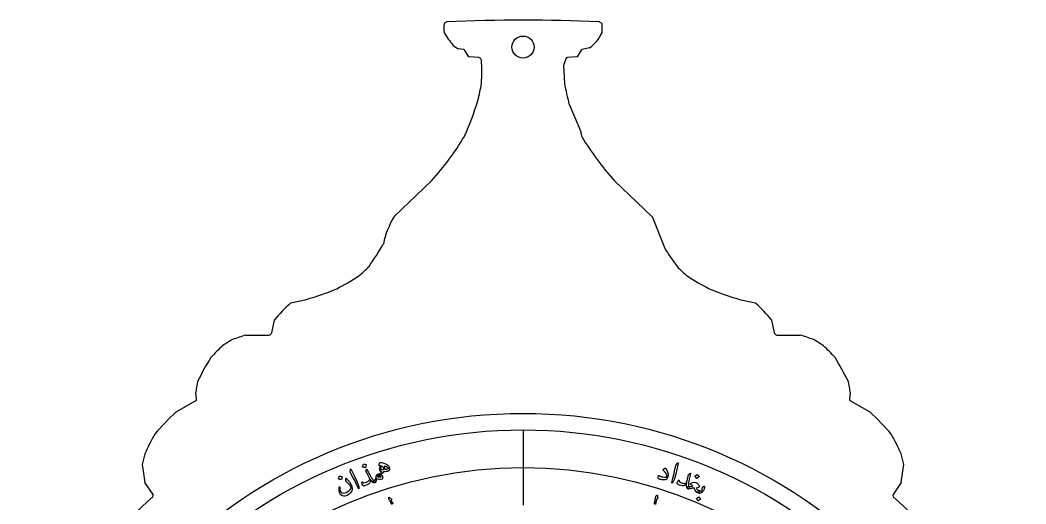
# Model space of a CAD drawing. Header units: millimetres. Extents: x -45 to 45, y -45 to 73.
# Drawn here: x -41 to 41, y 33.6 to 73.1 of the extents above; entities that cross this region are included whole.
import ezdxf

# ---------------------------------------------------------------- set-up
doc = ezdxf.new("R2010")
doc.units = ezdxf.units.MM
for name, color, linetype in [('CUT_INNER', 6, 'Continuous'), ('CUT_OUTER', 1, 'Continuous'), ('ENGRAVE', 7, 'Continuous'), ('ENGRAVE_FINE', 8, 'Continuous'), ('GUIDE', 3, 'Continuous'), ('TEXT', 5, 'Continuous')]:
    doc.layers.add(name, color=color, linetype=linetype)

msp = doc.modelspace()

# ---------------------------------------------------------------- linework, layer by layer
at = {"layer": 'CUT_INNER'}
msp.add_circle((0, 70.8802), 0.9, dxfattribs=at)
at = {"layer": 'CUT_OUTER'}
for points in [[(-4.8359, 70.6837), (-5.2729, 70.7458), (-5.2762, 70.7464)], [(-3.5842, 70.0232), (-4.3989, 70.0912), (-4.4027, 70.0917), (-4.4049, 70.0948), (-4.7299, 70.6147)], [(4.7349, 70.6205), (4.4062, 70.0948), (4.404, 70.0917), (4.4003, 70.0912), (3.6253, 70.0265)], [(5.4233, 70.8194), (5.4197, 70.8184), (4.8296, 70.6875)], [(-3.4278, 69.9168), (-3.4905, 69.9797)], [(3.4974, 69.9297), (3.3233, 69.4653)], [(3.3139, 69.4055), (3.3848, 67.9202), (3.3859, 67.9078)], [(3.7501, 66.2339), (3.7552, 66.2203), (4.6935, 64.0545), (4.695, 64.0502), (4.6961, 64.0458), (4.7631, 63.6442)], [(-4.7758, 63.5996), (-4.7676, 63.6138)], [(-10.5168, 57.0626), (-10.5146, 57.0649), (-7.4674, 59.9672), (-7.4538, 59.9821)], [(7.4688, 59.9672), (10.5154, 57.0655), (10.5181, 57.0626), (10.5198, 57.059), (11.5318, 54.5297), (11.5383, 54.5156)], [(-11.3945, 54.8011), (-11.3889, 54.813), (-11.3844, 54.8254)], [(-12.5603, 52.9825), (-12.5519, 52.9925)], [(-18.9602, 50.002), (-18.9567, 50.003), (-17.6587, 50.2914)], [(17.6601, 50.2914), (18.958, 50.003), (18.9616, 50.002)], [(-20.4801, 47.572), (-20.2709, 48.6159), (-20.2701, 48.6193)], [(20.2715, 48.6193), (20.2723, 48.6159), (20.4814, 47.572)], [(-22.5994, 47.3816), (-22.5954, 47.3819), (-20.6966, 47.3819)], [(-20.5903, 47.4259), (-20.5209, 47.4956)], [(20.5223, 47.4956), (20.5917, 47.4259)], [(20.6979, 47.3819), (22.5968, 47.3819), (22.6008, 47.3816)], [(-26.6136, 42.1671), (-26.6752, 42.72), (-26.6754, 42.7235)], [(26.6767, 42.7234), (26.6765, 42.72), (26.615, 42.1671)], [(-28.277, 41.1222), (-28.2739, 41.1241), (-26.6889, 42.02)], [(26.6902, 42.02), (28.2753, 41.1241), (28.2783, 41.1222)], [(-30.1647, 34.3829), (-30.8223, 35.3688), (-30.8243, 35.3723)], [(30.8257, 35.3723), (30.8236, 35.3688), (30.166, 34.3829)]]:
    msp.add_lwpolyline(points, dxfattribs=at)
for centre, radius, start, end in [((0.0007, -53.7301), 126.8128, 87.187133, 92.812867), ((0.5603, 72.4207), 7.0104, 177.027408, 182.975878), ((-4.8692, 70.668), 2.6359, 120.891915, 126.596377), ((4.87, 70.6672), 2.6369, 53.40476, 59.106948), ((-0.9305, 72.4202), 7.3815, 357.177402, 2.826716), ((5.1063, 79.5303), 13.7545, 212.912236, 218.130386), ((-1.8163, 76.5135), 9.3842, 326.461394, 331.645844), ((-2.232, 75.7884), 5.8897, 233.76835, 238.877336), ((-4.8571, 70.5352), 0.15, 32.013343, 81.905331), ((4.8621, 70.541), 0.15, 102.507973, 147.986657), ((0.8441, 76.6411), 7.4069, 308.187435, 314.174212), ((-3.5967, 69.8737), 0.15, 44.911444, 85.22903), ((-3.534, 69.8109), 0.15, 5.613931, 44.911444), ((-21.7174, 68.8675), 18.3577, 357.003324, 2.991464), ((3.6378, 69.8771), 0.15, 94.77097, 159.45366), ((3.4638, 69.4126), 0.15, 159.45366, 182.730318), ((-21.5354, 71.0022), 18.4125, 345.926633, 350.324833), ((23.4645, 71.4001), 20.3801, 189.86697, 194.684282), ((-30.8733, 75.0672), 28.5077, 336.311278, 342.563594), ((-24.5232, 75.4184), 23.014, 317.876267, 329.099582), ((4.911, 63.6689), 0.15, 189.471891, 213.02698), ((24.4567, 75.3655), 22.9281, 210.91117, 222.189908), ((-3.9315, 53.2221), 7.6234, 149.749296, 167.859414), ((-32.7276, 67.1785), 24.6638, 324.88797, 329.877666), ((26.6134, 63.4623), 17.5301, 210.68798, 216.694264), ((-20.3683, 60.6338), 10.932, 309.403331, 315.580935), ((19.548, 59.7354), 9.7164, 223.987471, 230.977149), ((-24.9929, 69.9958), 21.2341, 297.537773, 302.996726), ((23.775, 67.9066), 18.8182, 236.652545, 242.812956), ((-23.6363, 71.1921), 21.7387, 285.960355, 292.904581), ((25.6079, 76.777), 27.6524, 247.838594, 253.296471), ((-4.8571, 35.3303), 20.3508, 133.867938, 139.23238), ((5.6806, 36.1092), 19.2196, 40.609634, 46.290049), ((-20.6271, 47.6015), 0.15, 315.088556, 348.671901), ((20.6285, 47.6015), 0.15, 191.328099, 224.911444), ((-19.4362, 39.4548), 8.6783, 119.363277, 125.632475), ((-18.7001, 33.8438), 14.0882, 106.068022, 110.750477), ((-20.6966, 47.5319), 0.15, 270, 315.088556), ((20.6979, 47.5319), 0.15, 224.911444, 270), ((19.7721, 37.0699), 10.6927, 68.491757, 74.660045), ((19.9583, 40.2667), 7.7152, 53.998356, 61.053715), ((-14.7225, 35.7919), 14.5011, 132.353719, 137.640826), ((16.3389, 37.4071), 12.2199, 41.865115, 48.140206), ((-8.7953, 35.0299), 19.6955, 147.671691, 154.216559), ((4.6724, 32.7385), 24.4072, 26.415641, 31.696003), ((-17.0846, 41.5753), 9.6593, 167.919625, 173.173312), ((18.9809, 41.8908), 7.7408, 6.174802, 12.732), ((-26.7627, 42.1505), 0.15, 299.473859, 6.353158), ((26.764, 42.1505), 0.15, 173.646842, 240.526141), ((-11.0725, 22.8588), 25.0908, 133.289843, 139.052523), ((10.4617, 22.2711), 25.9383, 41.041701, 46.615933), ((-15.8312, 31.2058), 16.3398, 150.296115, 156.576049), ((14.5376, 30.5584), 17.7855, 23.679415, 29.448421), ((-22.1112, 35.0598), 9.1048, 163.134209, 168.801685), ((22.9883, 35.2787), 8.2033, 10.886605, 17.177502), ((-17.7244, 38.0809), 13.377, 185.374294, 191.681981), ((16.2019, 38.3094), 14.9158, 348.643663, 354.300061), ((-5.9613, 6.6445), 36.6833, 131.323044, 146.560458), ((-30.2895, 34.2996), 0.15, 315.003768, 33.700966), ((30.2908, 34.2996), 0.15, 146.299034, 224.996232), ((5.9574, 6.6393), 36.6907, 33.42987, 48.676215)]:
    msp.add_arc(centre, radius, start, end, dxfattribs=at)
at = {"layer": 'ENGRAVE'}
msp.add_circle((0, 0), 39.65, dxfattribs=at)
at = {"layer": 'ENGRAVE_FINE'}
msp.add_lwpolyline([(0, 39.65), (0, 33.5042)], dxfattribs=at)
msp.add_circle((0, 0), 36.5771, dxfattribs=at)
at = {"layer": 'GUIDE'}
msp.add_circle((0, 0), 41, dxfattribs=at)
at = {"layer": 'TEXT'}
for points in [[(-11.6272, 36.9885), (-11.6164, 36.9911), (-11.6034, 36.9928), (-11.5882, 36.9934), (-11.5709, 36.9931), (-11.5514, 36.9917), (-11.5297, 36.989), (-11.5058, 36.985), (-11.4796, 36.9797), (-11.3375, 36.9412), (-11.2129, 36.8918), (-11.1058, 36.8315), (-11.0161, 36.7607), (-10.9692, 36.71), (-10.933, 36.6597), (-10.9076, 36.6098), (-10.8928, 36.5603), (-10.8832, 36.4843), (-10.8843, 36.4194), (-10.8962, 36.3657), (-10.9189, 36.323), (-10.926, 36.314), (-10.9349, 36.3065), (-10.9454, 36.3004), (-10.9578, 36.2957), (-10.998, 36.2844), (-11.0418, 36.2738), (-11.0892, 36.2638), (-11.1403, 36.2544), (-11.1951, 36.2456), (-11.2535, 36.2374), (-11.3155, 36.2298), (-11.3812, 36.2227), (-11.4315, 36.1486), (-11.4889, 36.0813), (-11.5535, 36.0206), (-11.6254, 35.9666), (-11.6629, 35.9492), (-11.7039, 35.9438), (-11.7486, 35.9502), (-11.7969, 35.9686), (-11.8268, 35.9841), (-11.8456, 35.9986), (-11.8532, 36.0122), (-11.8496, 36.0249), (-11.8467, 36.0282), (-11.8437, 36.0311), (-11.8406, 36.0335), (-11.8373, 36.0355), (-11.8339, 36.0372), (-11.8304, 36.0388), (-11.8269, 36.0401), (-11.8234, 36.0414), (-11.7158, 36.0775), (-11.6274, 36.1195), (-11.5579, 36.1677), (-11.5074, 36.2222), (-11.512, 36.2224), (-11.5179, 36.2231), (-11.5251, 36.2242), (-11.5335, 36.2256), (-11.5432, 36.2274), (-11.5541, 36.2292), (-11.5662, 36.2312), (-11.5795, 36.2333), (-11.6214, 36.2543), (-11.6504, 36.2958), (-11.6665, 36.3579), (-11.6696, 36.4405), (-11.6609, 36.5267), (-11.6426, 36.6018), (-11.6147, 36.6659), (-11.5771, 36.7189), (-11.6055, 36.7263), (-11.6324, 36.725), (-11.6579, 36.7149), (-11.682, 36.6961), (-11.6873, 36.6918), (-11.6934, 36.6899), (-11.7002, 36.6903), (-11.7078, 36.6931), (-11.7228, 36.711), (-11.7297, 36.7451), (-11.7284, 36.7957), (-11.7189, 36.8626), (-11.7063, 36.909), (-11.6868, 36.9455), (-11.6604, 36.972), (-11.6272, 36.9885)], [(12.5952, 36.9263), (12.6335, 36.9621), (12.6575, 36.971), (12.6673, 36.9532), (12.6627, 36.9085), (12.5193, 36.3107), (12.4294, 35.9443), (12.3385, 35.6582), (12.2474, 35.4522), (12.1563, 35.326), (12.1446, 35.3172), (12.1356, 35.3133), (12.1293, 35.3145), (12.1258, 35.3207), (12.1241, 35.329), (12.1242, 35.3391), (12.1263, 35.3507), (12.1302, 35.3641), (12.1653, 35.4664), (12.1978, 35.5766), (12.2277, 35.6945), (12.255, 35.8204), (12.2627, 35.853), (12.2825, 35.9416), (12.3145, 36.0861), (12.3583, 36.2866), (12.4507, 36.7327), (12.4572, 36.7559), (12.4655, 36.7765), (12.4757, 36.7945), (12.4877, 36.8099)], [(-14.0741, 36.3884), (-14.0677, 36.4404), (-14.055, 36.4627), (-14.0361, 36.4552), (-14.0109, 36.4181), (-13.7367, 35.8678), (-13.5702, 35.5293), (-13.456, 35.2517), (-13.3935, 35.0353), (-13.3822, 34.8801), (-13.3855, 34.8658), (-13.3899, 34.8571), (-13.3955, 34.854), (-13.4022, 34.8564), (-13.4088, 34.8617), (-13.4151, 34.8695), (-13.4211, 34.8797), (-13.4266, 34.8925), (-13.4655, 34.9935), (-13.5113, 35.0988), (-13.5642, 35.2084), (-13.6242, 35.3223), (-13.6393, 35.3523), (-13.681, 35.4329), (-13.7494, 35.5642), (-13.8446, 35.7459), (-14.0605, 36.1472), (-14.0704, 36.1691), (-14.0772, 36.1902), (-14.081, 36.2105), (-14.0817, 36.23)], [(-12.1545, 35.5459), (-12.1347, 35.5434), (-12.1167, 35.535), (-12.1007, 35.5207), (-12.0866, 35.5004), (-12.0729, 35.4741), (-12.0628, 35.4478), (-12.0563, 35.4216), (-12.0535, 35.3956), (-12.0545, 35.3721), (-12.0595, 35.3539), (-12.0686, 35.3409), (-12.0818, 35.3331), (-12.1584, 35.3288), (-12.2334, 35.3582), (-12.3069, 35.4215), (-12.3789, 35.5186), (-12.3899, 35.5358), (-12.3994, 35.5508), (-12.4074, 35.5635), (-12.414, 35.5738), (-12.4191, 35.5819), (-12.4228, 35.5876), (-12.425, 35.5911), (-12.4257, 35.5922), (-12.4317, 35.5979), (-12.4359, 35.5986), (-12.4383, 35.5943), (-12.439, 35.5849), (-12.4472, 35.4805), (-12.4668, 35.3939), (-12.4976, 35.325), (-12.5399, 35.2739), (-12.6088, 35.2215), (-12.6943, 35.1735), (-12.7964, 35.1298), (-12.9151, 35.0903), (-13.0025, 35.0859), (-13.0673, 35.1292), (-13.1095, 35.2207), (-13.1287, 35.3603), (-13.1279, 35.3782), (-13.1241, 35.3926), (-13.1173, 35.4035), (-13.1075, 35.4108), (-13.0963, 35.4137), (-13.0852, 35.4117), (-13.0743, 35.4046), (-13.0635, 35.3924), (-13.0405, 35.3664), (-13.0175, 35.3488), (-12.9947, 35.3394), (-12.9719, 35.3383), (-12.8552, 35.3616), (-12.7495, 35.3979), (-12.6547, 35.4471), (-12.5708, 35.5094), (-12.5375, 35.5454), (-12.5141, 35.5864), (-12.5007, 35.6325), (-12.4973, 35.6836), (-12.5059, 35.7043), (-12.529, 35.7513), (-12.5666, 35.8246), (-12.6189, 35.9242), (-12.6465, 35.9776), (-12.6713, 36.0259), (-12.6934, 36.0691), (-12.7126, 36.1071), (-12.7291, 36.1396), (-12.7428, 36.1663), (-12.7539, 36.1871), (-12.7622, 36.2021), (-12.7731, 36.2258), (-12.7802, 36.2475), (-12.7836, 36.2671), (-12.7833, 36.2848), (-12.7808, 36.3074), (-12.7784, 36.3285), (-12.7762, 36.3481), (-12.7741, 36.3661), (-12.7723, 36.3826), (-12.7709, 36.3974), (-12.7699, 36.4105), (-12.7694, 36.422), (-12.7681, 36.4316), (-12.7645, 36.439), (-12.7589, 36.4441), (-12.7511, 36.447), (-12.7414, 36.4467), (-12.7332, 36.444), (-12.7265, 36.4387), (-12.7212, 36.431), (-12.6645, 36.3154), (-12.6096, 36.2063), (-12.5565, 36.1037), (-12.5053, 36.0075), (-12.4561, 35.9178), (-12.4091, 35.8344), (-12.3641, 35.7573), (-12.3213, 35.6866), (-12.2768, 35.6222), (-12.2342, 35.5773), (-12.1935, 35.5518), (-12.1545, 35.5459)], [(-13.0149, 36.8414), (-13.0129, 36.8454), (-13.0093, 36.8487), (-13.004, 36.8512), (-12.9971, 36.853), (-12.9433, 36.8511), (-12.8907, 36.844), (-12.8395, 36.8318), (-12.7897, 36.8145), (-12.7842, 36.8111), (-12.7809, 36.8069), (-12.7797, 36.802), (-12.7807, 36.7964), (-12.832, 36.5774), (-12.8348, 36.5717), (-12.8399, 36.5687), (-12.8473, 36.5686), (-12.857, 36.5713), (-12.8655, 36.5736), (-12.8787, 36.5769), (-12.8967, 36.5812), (-12.9194, 36.5864), (-12.9472, 36.5925), (-12.9804, 36.5993), (-13.019, 36.6068), (-13.063, 36.615), (-13.0691, 36.6168), (-13.0728, 36.6194), (-13.074, 36.623), (-13.0729, 36.6273)], [(-11.3405, 36.5573), (-11.3889, 36.6116), (-11.4356, 36.6454), (-11.4807, 36.6588), (-11.524, 36.6518), (-11.5547, 36.6298), (-11.5811, 36.5925), (-11.6033, 36.5398), (-11.6212, 36.4717), (-11.6217, 36.4571), (-11.617, 36.4442), (-11.6073, 36.4328), (-11.5924, 36.4232), (-11.5651, 36.4159), (-11.5212, 36.4136), (-11.4607, 36.4162), (-11.3835, 36.4236), (-11.3737, 36.4404), (-11.3648, 36.4556), (-11.3569, 36.4692), (-11.35, 36.4811), (-11.3441, 36.4916), (-11.3392, 36.5008), (-11.3355, 36.5087), (-11.3328, 36.5152), (-11.3306, 36.5285), (-11.3312, 36.5399), (-11.3345, 36.5495), (-11.3405, 36.5573)], [(-11.3109, 36.6841), (-11.291, 36.6272), (-11.2812, 36.5665), (-11.2815, 36.502), (-11.2917, 36.4338), (-11.1693, 36.4505), (-11.0737, 36.4661), (-11.0048, 36.4809), (-10.9627, 36.495), (-10.9558, 36.5014), (-10.9551, 36.5091), (-10.9608, 36.5181), (-10.9728, 36.5285), (-11.0403, 36.5811), (-11.1191, 36.6246), (-11.2093, 36.659), (-11.3109, 36.6841)], [(11.4308, 36.3931), (11.4492, 36.4184), (11.4667, 36.441), (11.4831, 36.4608), (11.4985, 36.4778), (11.5127, 36.4922), (11.5257, 36.5043), (11.5374, 36.5139), (11.5479, 36.5211), (11.5625, 36.5267), (11.5768, 36.5264), (11.591, 36.5203), (11.6049, 36.5083), (11.7172, 36.3683), (11.791, 36.2234), (11.8266, 36.074), (11.8243, 35.9201), (11.8173, 35.8782), (11.8084, 35.8379), (11.7978, 35.7992), (11.7854, 35.762), (11.7712, 35.7267), (11.7551, 35.6938), (11.7371, 35.663), (11.7173, 35.6345), (11.7033, 35.6204), (11.6873, 35.6089), (11.6693, 35.6), (11.6492, 35.5938), (11.584, 35.5843), (11.5183, 35.5792), (11.4522, 35.5784), (11.3856, 35.5819), (11.3187, 35.5894), (11.2516, 35.6003), (11.1844, 35.6148), (11.117, 35.6327), (11.0423, 35.6707), (11.0078, 35.7307), (11.0137, 35.8128), (11.0601, 35.9171), (11.0682, 35.9276), (11.0772, 35.9347), (11.0872, 35.9387), (11.0981, 35.9394), (11.1063, 35.9357), (11.114, 35.9299), (11.1215, 35.9219), (11.1286, 35.9117), (11.1526, 35.887), (11.1891, 35.866), (11.2381, 35.8486), (11.2996, 35.8346), (11.4357, 35.8124), (11.5486, 35.7998), (11.6383, 35.797), (11.7049, 35.8042), (11.7091, 35.8068), (11.7128, 35.8121), (11.7161, 35.8202), (11.719, 35.8311), (11.7155, 35.9564), (11.6696, 36.081), (11.581, 36.2046), (11.4496, 36.3269), (11.4326, 36.3439), (11.4239, 36.3605), (11.4232, 36.3769), (11.4308, 36.3931)], [(13.5248, 35.0474), (13.5384, 35.0328), (13.5468, 35.0148), (13.5499, 34.9935), (13.5476, 34.9689), (13.5412, 34.9399), (13.5321, 34.9133), (13.5202, 34.8891), (13.5056, 34.8673), (13.4898, 34.85), (13.4743, 34.8393), (13.4589, 34.8352), (13.4439, 34.8376), (13.3824, 34.8836), (13.3438, 34.9543), (13.3281, 35.05), (13.3353, 35.1707), (13.338, 35.191), (13.3403, 35.2085), (13.3423, 35.2234), (13.3439, 35.2355), (13.3452, 35.245), (13.3461, 35.2518), (13.3466, 35.2558), (13.3468, 35.2572), (13.3459, 35.2654), (13.3431, 35.2686), (13.3385, 35.2668), (13.3319, 35.2601), (13.2585, 35.1854), (13.1879, 35.1315), (13.12, 35.0986), (13.0548, 35.0866), (12.9683, 35.0907), (12.8719, 35.1089), (12.7656, 35.141), (12.6493, 35.187), (12.5794, 35.2398), (12.5577, 35.3146), (12.5841, 35.4118), (12.6591, 35.5311), (12.6713, 35.5443), (12.6834, 35.5529), (12.6956, 35.5569), (12.7078, 35.5562), (12.7183, 35.5513), (12.7254, 35.5426), (12.7292, 35.5301), (12.7297, 35.5138), (12.7306, 35.4791), (12.7369, 35.4509), (12.7483, 35.429), (12.7651, 35.4135), (12.8695, 35.3564), (12.9738, 35.3163), (13.078, 35.2931), (13.1824, 35.287), (13.2311, 35.2931), (13.2753, 35.3095), (13.3152, 35.3362), (13.3506, 35.3732), (13.3574, 35.3945), (13.3699, 35.4454), (13.3881, 35.5258), (13.4121, 35.6357), (13.4252, 35.6944), (13.4372, 35.7473), (13.4481, 35.7945), (13.4577, 35.836), (13.466, 35.8715), (13.4726, 35.9008), (13.4775, 35.9239), (13.4808, 35.9407), (13.4877, 35.9658), (13.4961, 35.987), (13.5062, 36.0043), (13.5178, 36.0176), (13.5342, 36.0333), (13.5496, 36.048), (13.5639, 36.0616), (13.577, 36.074), (13.589, 36.0855), (13.5996, 36.0959), (13.6088, 36.1054), (13.6166, 36.1139), (13.6238, 36.1203), (13.6312, 36.1237), (13.6388, 36.124), (13.6466, 36.1212), (13.6539, 36.1148), (13.6584, 36.1074), (13.6602, 36.0991), (13.6592, 36.0897), (13.6285, 35.9647), (13.6005, 35.8459), (13.5752, 35.7332), (13.5526, 35.6266), (13.5326, 35.5262), (13.5151, 35.432), (13.5001, 35.3441), (13.4875, 35.2624), (13.4801, 35.1845), (13.4839, 35.1227), (13.4988, 35.077), (13.5248, 35.0474)], [(-14.992, 35.8575), (-14.9902, 35.8616), (-14.9868, 35.8651), (-14.9817, 35.8679), (-14.9749, 35.87), (-14.9213, 35.8711), (-14.8687, 35.8669), (-14.8171, 35.8575), (-14.7665, 35.8429), (-14.7609, 35.8398), (-14.7574, 35.8358), (-14.7559, 35.831), (-14.7566, 35.8254), (-14.7949, 35.6041), (-14.7973, 35.5982), (-14.8021, 35.595), (-14.8095, 35.5944), (-14.8194, 35.5966), (-14.8279, 35.5985), (-14.8412, 35.601), (-14.8593, 35.6043), (-14.8822, 35.6083), (-14.9102, 35.6128), (-14.9436, 35.6178), (-14.9824, 35.6232), (-15.0266, 35.629), (-15.0327, 35.6304), (-15.0365, 35.6329), (-15.038, 35.6363), (-15.0371, 35.6408)], [(-14.4123, 35.6906), (-14.3767, 35.6595), (-14.3412, 35.6264), (-14.3055, 35.5913), (-14.2698, 35.5541), (-14.2341, 35.5146), (-14.1988, 35.4722), (-14.1638, 35.4271), (-14.129, 35.3791), (-14.0963, 35.3305), (-14.0663, 35.2814), (-14.0392, 35.2316), (-14.0149, 35.1812), (-13.9934, 35.13), (-13.9745, 35.078), (-13.9583, 35.025), (-13.9447, 34.9712), (-13.9345, 34.9131), (-13.93, 34.8574), (-13.9311, 34.8042), (-13.9377, 34.7534), (-13.9787, 34.6273), (-14.0531, 34.5135), (-14.1607, 34.4115), (-14.3017, 34.3212), (-14.4105, 34.2725), (-14.5129, 34.2467), (-14.6093, 34.2439), (-14.6996, 34.2642), (-14.7791, 34.3058), (-14.8472, 34.3652), (-14.904, 34.4423), (-14.9494, 34.5373), (-14.9806, 34.6453), (-14.9954, 34.7555), (-14.9937, 34.8682), (-14.9752, 34.9831), (-14.9705, 34.9973), (-14.9642, 35.0069), (-14.9561, 35.0116), (-14.9464, 35.0117), (-14.9357, 35.0078), (-14.9292, 34.9987), (-14.927, 34.9843), (-14.9291, 34.9648), (-14.9375, 34.8265), (-14.9216, 34.7119), (-14.8817, 34.6208), (-14.8181, 34.5531), (-14.7374, 34.5115), (-14.6428, 34.4975), (-14.5341, 34.511), (-14.4111, 34.5517), (-14.2729, 34.6257), (-14.1599, 34.7167), (-14.0719, 34.8251), (-14.0089, 34.9509), (-14.0081, 34.9548), (-14.0085, 34.9598), (-14.01, 34.9661), (-14.0126, 34.9736), (-14.0393, 35.0304), (-14.0787, 35.0932), (-14.131, 35.1618), (-14.1963, 35.2363), (-14.2311, 35.2731), (-14.2641, 35.307), (-14.2953, 35.3381), (-14.3248, 35.3663), (-14.3525, 35.3915), (-14.3787, 35.4135), (-14.4032, 35.4323), (-14.426, 35.4479), (-14.4373, 35.4563), (-14.4453, 35.465), (-14.45, 35.474), (-14.4514, 35.4834), (-14.4504, 35.6833), (-14.4478, 35.696), (-14.4406, 35.7014), (-14.4287, 35.6996), (-14.4123, 35.6906)], [(-11.9702, 35.8323), (-11.9617, 35.8773), (-11.9494, 35.9182), (-11.9335, 35.9551), (-11.9139, 35.9879), (-11.9086, 35.9934), (-11.9021, 35.999), (-11.8945, 36.0047), (-11.8857, 36.0104), (-11.8757, 36.0161), (-11.8642, 36.0221), (-11.8512, 36.0281), (-11.8369, 36.0343), (-11.7746, 36.0555), (-11.7133, 36.0596), (-11.6531, 36.0464), (-11.5941, 36.0161), (-11.5321, 35.9698), (-11.4867, 35.9246), (-11.4578, 35.8807), (-11.4454, 35.8382), (-11.4431, 35.7886), (-11.4452, 35.7419), (-11.4518, 35.6979), (-11.4628, 35.6568), (-11.4655, 35.6491), (-11.4688, 35.6431), (-11.4726, 35.6389), (-11.4771, 35.6365), (-11.5907, 35.6155), (-11.7058, 35.6094), (-11.8224, 35.6182), (-11.9406, 35.642), (-11.9597, 35.5214), (-11.9895, 35.4298), (-12.0301, 35.3671), (-12.0818, 35.3331), (-12.0981, 35.3312), (-12.1142, 35.3365), (-12.1303, 35.3492), (-12.1463, 35.3691), (-12.1842, 35.4347), (-12.1982, 35.486), (-12.1883, 35.523), (-12.1545, 35.5459), (-12.0974, 35.5706), (-12.0505, 35.6024), (-12.0137, 35.6411), (-11.9872, 35.687), (-11.986, 35.7), (-11.9846, 35.7145), (-11.9831, 35.7306), (-11.9815, 35.7482), (-11.9795, 35.7672), (-11.9769, 35.7876), (-11.9738, 35.8092), (-11.9702, 35.8323)], [(-11.6969, 35.904), (-11.7711, 35.9152), (-11.8283, 35.9083), (-11.8684, 35.8832), (-11.8913, 35.8401), (-11.8001, 35.8257), (-11.7153, 35.8198), (-11.6367, 35.8226), (-11.5642, 35.8341), (-11.5868, 35.8555), (-11.6165, 35.8743), (-11.6532, 35.8905), (-11.6969, 35.904)], [(14.3683, 34.7101), (14.3997, 34.6912), (14.4161, 34.6666), (14.4173, 34.6365), (14.4035, 34.6008), (14.3696, 34.5509), (14.3381, 34.5178), (14.309, 34.5016), (14.2823, 34.5024), (14.1812, 34.5554), (14.0932, 34.6414), (14.0179, 34.7607), (13.955, 34.9133), (13.7781, 34.8615), (13.6342, 34.8314), (13.5228, 34.8233), (13.4439, 34.8376), (13.4217, 34.8526), (13.4081, 34.8769), (13.403, 34.9106), (13.4065, 34.9537), (13.4228, 35.0063), (13.448, 35.0395), (13.482, 35.0532), (13.5248, 35.0474), (13.5618, 35.0371), (13.5993, 35.0293), (13.6373, 35.0239), (13.6757, 35.021), (13.7147, 35.0206), (13.7543, 35.0231), (13.7944, 35.0282), (13.8353, 35.0361), (13.8081, 35.0848), (13.7699, 35.1303), (13.7207, 35.1727), (13.6605, 35.2118), (13.6555, 35.2166), (13.6535, 35.2232), (13.6546, 35.2317), (13.6588, 35.242), (13.6837, 35.2733), (13.7229, 35.3035), (13.7765, 35.3324), (13.8444, 35.36), (13.9723, 35.381), (14.0909, 35.36), (14.1999, 35.297), (14.2989, 35.1921), (14.3358, 35.1356), (14.3572, 35.0861), (14.3631, 35.0435), (14.3536, 35.0079), (14.326, 34.9767), (14.2785, 34.9496), (14.2112, 34.9265), (14.1241, 34.9072), (14.1578, 34.8511), (14.2098, 34.7996), (14.2799, 34.7526), (14.3683, 34.7101)], [(14.2003, 36.0092), (14.2044, 36.011), (14.2092, 36.0111), (14.2148, 36.0095), (14.2211, 36.0064), (14.2601, 35.9698), (14.2947, 35.9302), (14.325, 35.8875), (14.3509, 35.8419), (14.3527, 35.8357), (14.3525, 35.8304), (14.3502, 35.826), (14.3458, 35.8224), (14.1645, 35.6903), (14.1587, 35.6877), (14.153, 35.6888), (14.1474, 35.6935), (14.1418, 35.702), (14.137, 35.7092), (14.1293, 35.7203), (14.1187, 35.7353), (14.1051, 35.7541), (14.0883, 35.7768), (14.068, 35.8036), (14.044, 35.8344), (14.0166, 35.8693), (14.0132, 35.8747), (14.0122, 35.8791), (14.0135, 35.8826), (14.0173, 35.8852)], [(14.6225, 34.9317), (14.7472, 35.0473), (14.7633, 35.059), (14.7758, 35.0603), (14.7847, 35.0514), (14.7898, 35.0321), (14.7922, 34.9798), (14.7892, 34.9276), (14.7807, 34.8755), (14.7668, 34.8234), (14.7473, 34.7713), (14.7218, 34.7188), (14.6904, 34.6658), (14.6531, 34.6125), (14.5736, 34.5299), (14.4853, 34.484), (14.3883, 34.4749), (14.2823, 34.5024), (14.2738, 34.5145), (14.2711, 34.5415), (14.2742, 34.5833), (14.283, 34.6399), (14.2908, 34.669), (14.3008, 34.6914), (14.3132, 34.707), (14.3278, 34.716), (14.3373, 34.7179), (14.3472, 34.7175), (14.3575, 34.7149), (14.3683, 34.7101), (14.4326, 34.6858), (14.4932, 34.6758), (14.55, 34.6801), (14.6032, 34.6987), (14.606, 34.7007), (14.6081, 34.7041), (14.6094, 34.7088), (14.61, 34.7148), (14.6146, 34.7511), (14.6152, 34.7898), (14.6116, 34.831), (14.604, 34.8745), (14.6022, 34.8904), (14.6047, 34.9053), (14.6115, 34.919), (14.6225, 34.9317)], [(14.3268, 34.1808), (14.3308, 34.1825), (14.3355, 34.1826), (14.3408, 34.181), (14.3468, 34.1778), (14.383, 34.1412), (14.4149, 34.1017), (14.4426, 34.0591), (14.4659, 34.0136), (14.4674, 34.0075), (14.467, 34.0023), (14.4646, 33.9978), (14.4603, 33.9943), (14.2809, 33.8641), (14.2752, 33.8616), (14.2698, 33.8627), (14.2645, 33.8674), (14.2595, 33.8758), (14.2551, 33.8831), (14.2481, 33.8941), (14.2384, 33.9091), (14.226, 33.9278), (14.2106, 33.9505), (14.192, 33.9772), (14.1701, 34.008), (14.1448, 34.0429), (14.1418, 34.0482), (14.141, 34.0526), (14.1424, 34.0561), (14.1461, 34.0586)]]:
    msp.add_lwpolyline(points, close=True, dxfattribs=at)
for points in [[(-10.6784, 33.5455), (-10.7283, 33.6351), (-10.7723, 33.7137), (-10.8106, 33.7813), (-10.843, 33.8379), (-10.8695, 33.8836), (-10.8898, 33.9185), (-10.9039, 33.9425), (-10.9119, 33.9557), (-10.9207, 33.9734), (-10.927, 33.9934), (-10.9307, 34.0157), (-10.9319, 34.0403), (-10.9314, 34.0529), (-10.931, 34.0647), (-10.9309, 34.0758), (-10.931, 34.086), (-10.9312, 34.0955), (-10.9317, 34.1042), (-10.9323, 34.1121), (-10.9332, 34.1191), (-10.9332, 34.1191), (-10.9325, 34.1306), (-10.9295, 34.1396), (-10.9242, 34.1461), (-10.9166, 34.1501), (-10.909, 34.1512), (-10.9014, 34.1497), (-10.8939, 34.1455), (-10.8865, 34.1387), (-10.8535, 34.1019), (-10.8182, 34.0713), (-10.7808, 34.0469), (-10.7413, 34.0287), (-10.7273, 34.0196), (-10.719, 34.0072), (-10.7162, 33.9917), (-10.7189, 33.9729), (-10.7217, 33.9627), (-10.7247, 33.9525), (-10.7278, 33.9422), (-10.731, 33.9318), (-10.7342, 33.9215), (-10.7373, 33.9112), (-10.7402, 33.901), (-10.743, 33.8908), (-10.7353, 33.8706), (-10.707, 33.8166), (-10.6582, 33.7285), (-10.5891, 33.6064)], [(10.7013, 33.5958), (10.7194, 33.6743), (10.7367, 33.7518), (10.753, 33.8282), (10.7682, 33.9035), (10.7825, 33.9775), (10.7957, 34.0503), (10.8079, 34.1218), (10.8241, 34.2261), (10.8363, 34.2416), (10.8483, 34.2563), (10.8603, 34.2701), (10.8722, 34.2831), (10.8838, 34.2952), (10.8951, 34.3067), (10.9059, 34.3173), (10.9164, 34.3273), (10.9216, 34.3307), (10.9272, 34.3326), (10.9332, 34.3329), (10.9395, 34.3316), (10.9463, 34.3277), (10.9512, 34.3208), (10.9543, 34.3111), (10.9556, 34.2985), (10.9592, 34.2472), (10.9663, 34.2018), (10.9766, 34.1623), (10.9904, 34.1287), (10.9965, 34.1126), (10.9968, 34.0981), (10.9912, 34.0852), (10.9799, 34.0738), (10.9215, 34.0343), (10.9123, 34.0275), (10.9053, 34.0191), (10.9004, 34.0091), (10.8978, 33.9976), (10.8424, 33.7483), (10.7972, 33.5565)]]:
    msp.add_lwpolyline(points, dxfattribs=at)

doc.saveas('drawing.dxf')
